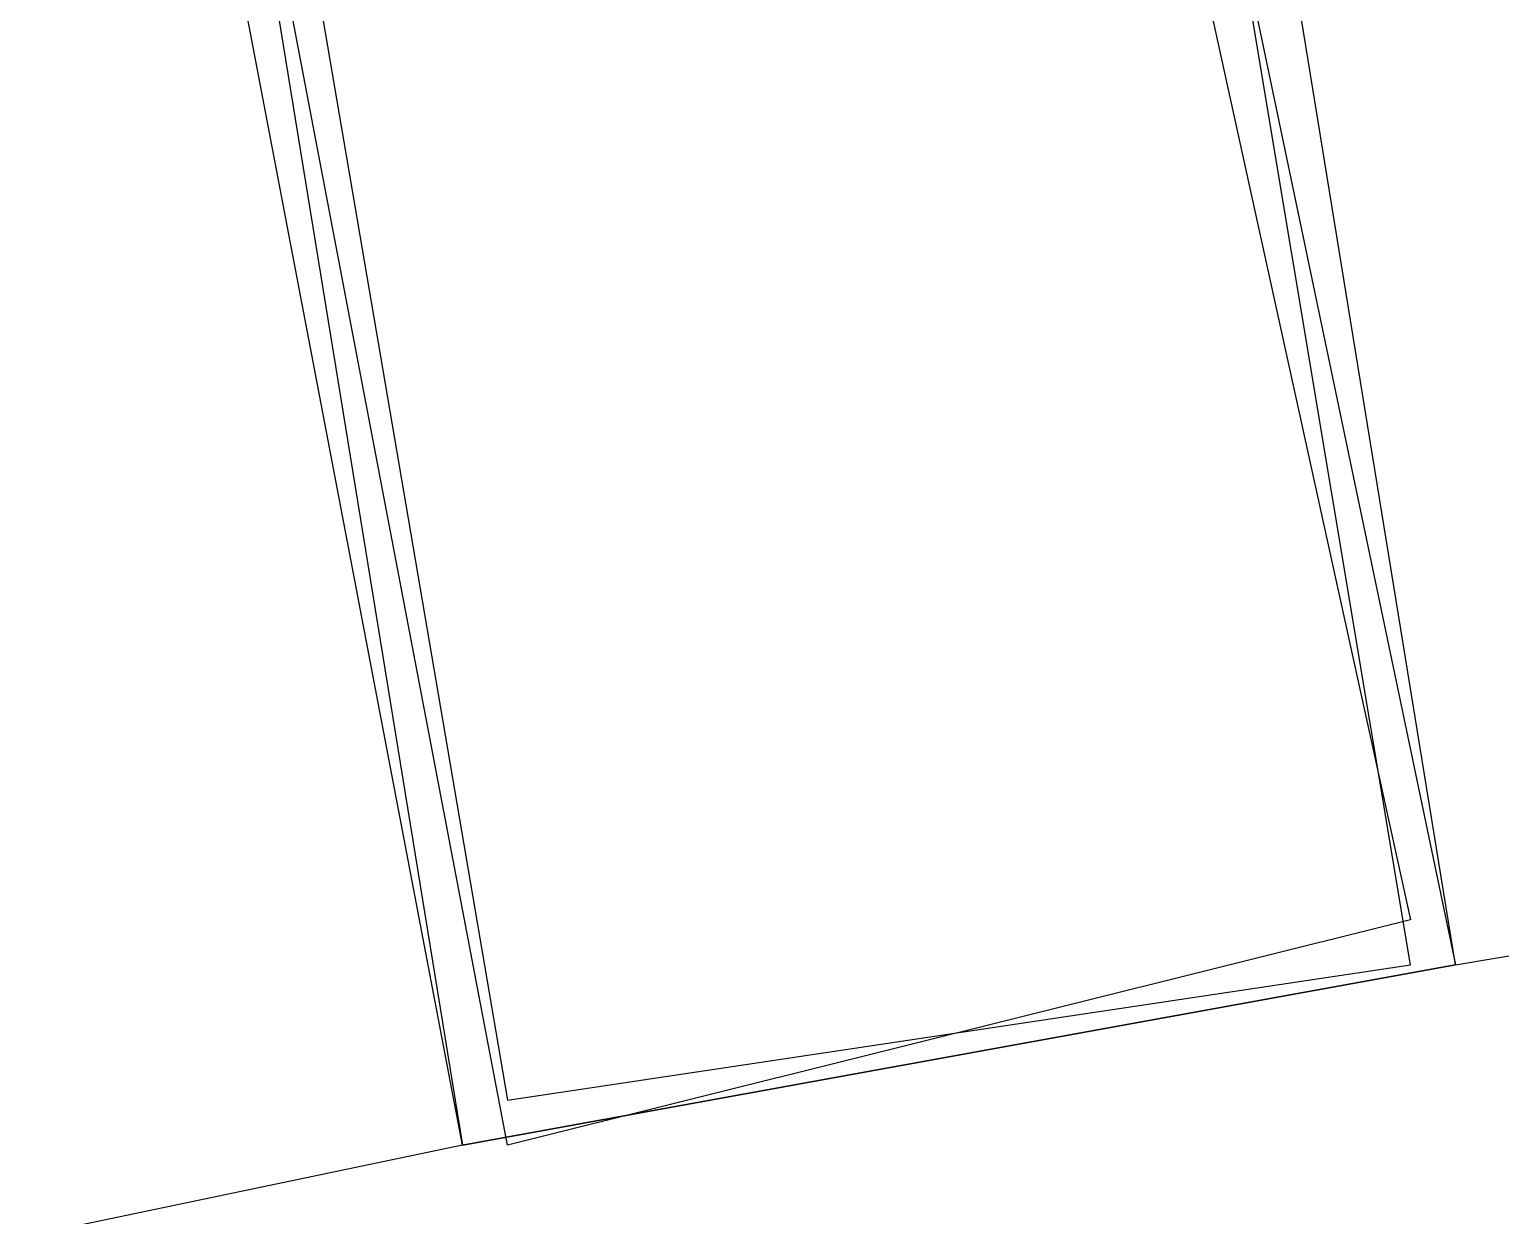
# Model space of a CAD drawing. Header units: feet. Extents: x -84 to 198, y -22 to 181.
# Drawn here: x 67.4988 to 67.9334, y 151.597 to 151.9474 of the extents above; entities that cross this region are included whole.
import ezdxf

# ---------------------------------------------------------------- set-up
doc = ezdxf.new("R2010")
doc.units = ezdxf.units.FT
doc.layers.add('A-LINEA', color=7, linetype='CONTINUOUS')

msp = doc.modelspace()

# ---------------------------------------------------------------- linework, layer by layer
at = {"layer": 'A-LINEA'}
for p, q in [((67.92, 151.6711), (71.5733, 152.2844)), ((67.92, 151.6711), (71.5733, 152.2844)), ((67.6267, 151.6178), (64, 150.8578)), ((67.6267, 151.6178), (64, 150.8578))]:
    msp.add_line(p, q, dxfattribs=at)
for points in [[(67.92, 151.6711), (67.6267, 151.6178), (67.52, 152.1778), (67.8, 152.2444), (67.92, 151.6711)], [(67.92, 151.6711), (67.6267, 151.6178), (67.52, 152.1778), (67.8, 152.2444), (67.92, 151.6711)], [(67.6267, 151.6178), (67.92, 151.6711), (67.8267, 152.2444), (67.5333, 152.1911), (67.6267, 151.6178)], [(67.6267, 151.6178), (67.92, 151.6711), (67.8267, 152.2444), (67.5333, 152.1911), (67.6267, 151.6178)], [(67.9067, 151.6844), (67.64, 151.6178), (67.5333, 152.1778), (67.7867, 152.2311), (67.9067, 151.6844)], [(67.9067, 151.6844), (67.64, 151.6178), (67.5333, 152.1778), (67.7867, 152.2311), (67.9067, 151.6844)], [(67.64, 151.6311), (67.9067, 151.6711), (67.8133, 152.2311), (67.5467, 152.1778), (67.64, 151.6311)], [(67.64, 151.6311), (67.9067, 151.6711), (67.8133, 152.2311), (67.5467, 152.1778), (67.64, 151.6311)]]:
    msp.add_lwpolyline(points, dxfattribs=at)

doc.saveas('drawing.dxf')
